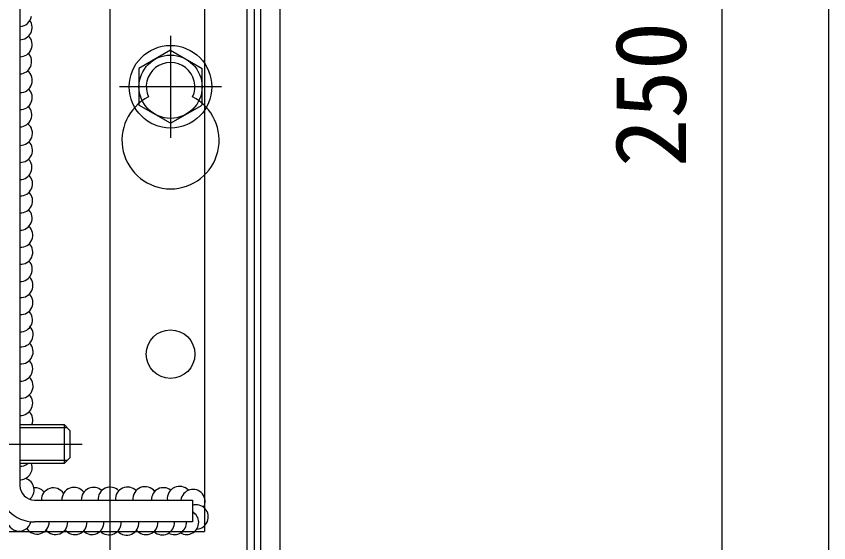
# Model space of a CAD drawing. Units: millimetres, scale not verified. Extents: x -875 to 875, y -1304 to 1296.
# Drawn here: x 707.7 to 875, y 185.5 to 293.8 of the extents above; entities that cross this region are included whole.
import ezdxf
from ezdxf.enums import TextEntityAlignment as Align

# ---------------------------------------------------------------- set-up
doc = ezdxf.new("R2010")
doc.units = ezdxf.units.MM
doc.header["$LTSCALE"] = 8
for name, color, linetype in [('0-3_YKK_11', 7, 'Continuous'), ('0-5_YKK_12', 2, 'Continuous'), ('0-6_YKK_13', 4, 'Continuous'), ('0-7_YKK_D', 6, 'Continuous'), ('0-8_YKK_ZWAK', 7, 'Continuous')]:
    doc.layers.add(name, color=color, linetype=linetype)
doc.styles.add('ＭＳ ゴシック', font='')
doc.styles.get('ＭＳ ゴシック').set_extended_font_data('MS Gothic')

msp = doc.modelspace()

# ---------------------------------------------------------------- linework, layer by layer
at = {"layer": '0-3_YKK_11'}
for points in [[(722.724, 326), (734.3, 326), (735, 325.3), (752, 325.3), (752.7, 326), (755.2, 326), (755.2, 170.026), (749.385, 164.3), (744.4, 164.3), (744.4, 168.3)], [(756.7, 324.5), (756.7, 171.1), (757, 170.8), (757, 162.8), (755.5, 162.8), (755.5, 167.7), (755.132, 167.854), (750, 162.8), (736.5, 162.8), (736.5, 163.8)]]:
    msp.add_lwpolyline(points, dxfattribs=at)
at = {"layer": '0-5_YKK_12'}
for p, q in [((727, 925.8), (727, 104.231)), ((762, 409.8), (762, 159.8)), ((739.5, 289.801), (739.5, 268.801)), ((750, 279.301), (729, 279.301)), ((685.8, 205.8), (721.3, 205.8))]:
    msp.add_line(p, q, dxfattribs=at)
at = {"layer": '0-6_YKK_13'}
for p, q in [((758, 372.301), (758, 157.301)), ((758, 327.8), (758, 162.8)), ((746.5, 315.8), (746.5, 187.8)), ((708.5, 306.301), (708.5, 197.301)), ((739.5, 286.801), (733, 283.059)), ((739.5, 286.801), (746, 283.059)), ((733, 283.059), (733, 275.543)), ((746, 275.554), (746, 283.059)), ((739.5, 271.801), (733, 275.543)), ((739.5, 271.801), (746, 275.543)), ((708.5, 209.8), (717.6, 209.8)), ((718.248, 209.152), (708.5, 209.152)), ((717.6, 209.8), (717.6, 201.8)), ((718.8, 208.6), (717.6, 209.8)), ((718.8, 208.6), (718.8, 203)), ((718.248, 202.448), (708.5, 202.448)), ((718.8, 203), (717.6, 201.8)), ((717.6, 201.8), (708.5, 201.8)), ((711.5, 194.301), (744, 194.301)), ((744, 194.301), (744, 189.801)), ((744, 189.801), (711.5, 189.801)), ((700.5, 187.8), (746.5, 187.8))]:
    msp.add_line(p, q, dxfattribs=at)
for centre, radius in [((739.5, 279.301), 8.5), ((739.5, 279.301), 6.5), ((739.5, 224.301), 5)]:
    msp.add_circle(centre, radius, dxfattribs=at)
for centre, radius, start, end in [((708.385, 294.179), 2.5, 272.64781, 351.27682), ((708.512, 291.486), 2.5, 269.73057, 35.33697), ((708.512, 287.974), 2.5, 269.73057, 44.62212), ((708.413, 284.437), 2.5, 271.99346, 43.44807), ((739.5, 279.301), 5, 335.28015, 204.71985), ((708.54, 280.602), 2.5, 269.07673, 52.01085), ((708.54, 277.09), 2.5, 269.07673, 44.62212), ((739.5, 268.301), 10, 117.01229, 62.98771), ((708.442, 273.553), 2.5, 271.33938, 43.44807), ((708.569, 269.751), 2.5, 268.42276, 51.4619), ((708.569, 266.239), 2.5, 268.42276, 44.62212), ((708.47, 262.702), 2.5, 270.68546, 43.44807), ((708.597, 259.345), 2.5, 267.76859, 44.37935), ((708.597, 255.833), 2.5, 267.76859, 44.62212), ((708.499, 252.296), 2.5, 270.03164, 43.44807), ((708.637, 248.787), 2.5, 266.85859, 46.86541), ((708.637, 245.275), 2.5, 266.85859, 44.62212), ((708.538, 241.738), 2.5, 269.12267, 43.44805), ((708.677, 238.437), 2.5, 265.94785, 43.75512), ((708.677, 234.925), 2.5, 265.94778, 44.62212), ((708.578, 231.388), 2.5, 268.21336, 43.44807), ((708.716, 228.308), 2.5, 265.03595, 40.64253), ((708.716, 224.796), 2.5, 265.03595, 44.62212), ((708.618, 221.259), 2.5, 267.30365, 43.44807), ((708.716, 217.74), 2.5, 265.03595, 44.62212), ((708.618, 214.203), 2.5, 267.30365, 43.44807), ((708.637, 210.711), 2.5, 338.62928, 44.62212), ((708.522, 200.974), 2.5, 267.30365, 19.29937), ((708.531, 203.728), 2.5, 267.30365, 309.53365), ((708.921, 196.36), 2.5, 307.5907, 72.7766), ((711.5, 197.301), 7.5, 180, 270), ((711.5, 197.291), 3, 180, 270), ((711.595, 194.301), 2.5, 43.33988, 94.86926), ((715.407, 194.301), 2.5, 33.6424, 180.94365), ((719.636, 194.406), 2.5, 36.97641, 182.42086), ((723.631, 194.406), 2.5, 46.98437, 182.42086), ((727.076, 194.439), 2.5, 44.82909, 183.17692), ((730.653, 194.471), 2.5, 44.82909, 183.89969), ((734.261, 194.535), 2.5, 37.5182, 185.38112), ((738.062, 194.342), 2.5, 53.517, 180.94365), ((741.335, 194.603), 2.5, 42.78303, 186.94221), ((744.115, 193.987), 2.5, 331.37979, 172.78075), ((744.776, 190.815), 2.5, 272.38846, 108.08724), ((742.795, 189.695), 2.5, 240, 61.17679), ((708.315, 190.409), 2.5, 181.02719, 346.80061), ((712.024, 189.785), 2.5, 211.64768, 0.37038), ((715.826, 189.695), 2.5, 219.14029, 2.42086), ((719.82, 189.695), 2.5, 216.97641, 2.42086), ((723.299, 189.695), 2.5, 225.90888, 2.42086), ((726.843, 189.631), 2.5, 223.82069, 3.89969), ((730.45, 189.566), 2.5, 222.78303, 5.38112), ((734.436, 189.695), 2.5, 216.97641, 2.42086), ((737.797, 189.631), 2.5, 227.0535, 3.89969), ((740.295, 189.695), 2.5, 241.49606, 2.42086)]:
    msp.add_arc(centre, radius, start, end, dxfattribs=at)
at = {"layer": '0-7_YKK_D'}
msp.add_line((853, 409.8), (853, 159.8), dxfattribs=at)
at = {"layer": '0-8_YKK_ZWAK'}
msp.add_lwpolyline([(-875, -1304.2), (875, -1304.2), (875, 1245.8)], dxfattribs=at)

# ---------------------------------------------------------------- texts
at = {"layer": '0-7_YKK_D', "style": 'ＭＳ ゴシック'}
msp.add_text('250', height=14.66, rotation=90, dxfattribs=at).set_placement((850, 262.755), align=Align.BOTTOM_LEFT)

doc.saveas('drawing.dxf')
